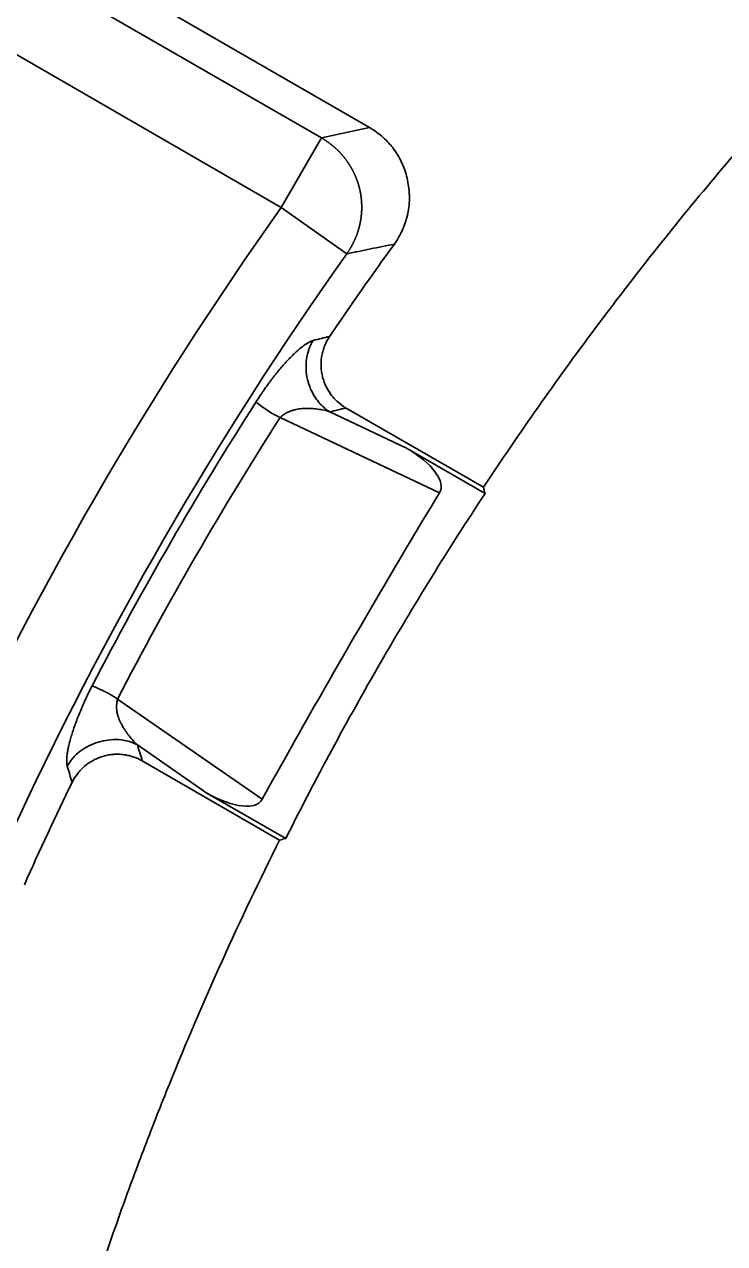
# Model space of a CAD drawing. Header units: millimetres. Extents: x -742 to 742, y -525 to 525.
# Drawn here: x -403.84 to -376.35, y 191.76 to 239.64 of the extents above; entities that cross this region are included whole.
import ezdxf

# ---------------------------------------------------------------- set-up
doc = ezdxf.new("R2010")
doc.units = ezdxf.units.MM
doc.layers.add('粗实线层', color=7, linetype='Continuous', lineweight=35)

msp = doc.modelspace()

# ---------------------------------------------------------------- linework, layer by layer
at = {"layer": '粗实线层'}
for p, q in [((-406.557, 244.984), (-390.289, 235.591)), ((-392.176, 235.183), (-406.177, 243.266)), ((-393.752, 232.454), (-407.752, 240.537)), ((-392.176, 235.183), (-390.289, 235.591)), ((-392.176, 235.183), (-393.752, 232.454)), ((-391.181, 230.631), (-393.752, 232.454)), ((-391.207, 224.574), (-385.816, 221.462)), ((-387.545, 221.243), (-393.799, 224.203)), ((-391.847, 224.427), (-388.838, 223.003)), ((-385.751, 221.22), (-388.838, 223.003)), ((-400.181, 213.147), (-394.498, 209.216)), ((-396.668, 209.456), (-399.399, 211.345)), ((-393.818, 207.606), (-399.207, 210.718)), ((-396.668, 209.456), (-393.577, 207.671))]:
    msp.add_line(p, q, dxfattribs=at)
for radius, start, end in [(145.681, 144.66215, 155.33717), (141.233, 144.09686, 145.89441), (142.53, 144.66215, 155.33717), (141.233, 154.10486, 155.90245)]:
    msp.add_arc((-274.912, 148.192), radius, start, end, dxfattribs=at)
for centre, major_axis, ratio, start_param, end_param in [((-389.669, 222.31), (2.152, -1.018), 0.420119, 6.226615, 7.661506), ((-396.484, 210.522), (-1.957, 1.354), 0.420143, 1.76327, 3.197762)]:
    msp.add_ellipse(centre, major_axis=major_axis, ratio=ratio, start_param=start_param, end_param=end_param, dxfattribs=at)
for points, knots in [([(-385.816, 221.462), (-384.413, 223.583), (-382.955, 225.658), (-379.927, 229.714), (-376.788, 233.677), (-373.429, 237.455), (-369.959, 241.141), (-368.169, 242.937), (-366.322, 244.685)], [0, 0, 0, 0, 7.596466, 7.596466, 15.192931, 22.789397, 22.789397, 30.385862, 30.385862, 30.385862, 30.385862]), ([(-390.289, 235.591), (-390.193, 235.535), (-390.101, 235.475), (-389.924, 235.346), (-389.838, 235.278), (-389.675, 235.132), (-389.597, 235.055), (-389.505, 234.952), (-389.486, 234.932), (-389.45, 234.889), (-389.397, 234.826), (-389.347, 234.76), (-389.251, 234.627), (-389.192, 234.535), (-389.085, 234.345), (-389.036, 234.247), (-388.981, 234.121), (-388.971, 234.095), (-388.95, 234.044), (-388.94, 234.018), (-388.911, 233.941), (-388.893, 233.889), (-388.843, 233.731), (-388.816, 233.625), (-388.77, 233.411), (-388.753, 233.303), (-388.734, 233.139), (-388.73, 233.084), (-388.723, 232.974), (-388.721, 232.918), (-388.72, 232.754), (-388.724, 232.644), (-388.745, 232.427), (-388.762, 232.32), (-388.795, 232.159), (-388.814, 232.079), (-388.836, 231.999), (-388.851, 231.946), (-388.86, 231.92), (-388.902, 231.788), (-388.942, 231.686), (-389.031, 231.485), (-389.08, 231.388), (-389.189, 231.197), (-389.248, 231.104), (-389.312, 231.014)], [0, 0, 0, 0, 0.32926, 0.32926, 0.65852, 0.65852, 0.98778, 0.98778, 1.070095, 1.070095, 1.15241, 1.31704, 1.31704, 1.6463, 1.6463, 1.97556, 1.97556, 2.057875, 2.057875, 2.14019, 2.14019, 2.304819, 2.304819, 2.634079, 2.634079, 2.963339, 2.963339, 3.127969, 3.127969, 3.292599, 3.292599, 3.621859, 3.621859, 3.951119, 3.951119, 4.115749, 4.198064, 4.198064, 4.280379, 4.280379, 4.609639, 4.609639, 4.938899, 4.938899, 5.268159, 5.268159, 5.268159, 5.268159]), ([(-392.176, 235.183), (-392.168, 235.178), (-392.151, 235.169), (-392.126, 235.154), (-392.102, 235.139), (-392.077, 235.123), (-392.053, 235.108), (-392.028, 235.092), (-392.004, 235.076), (-391.98, 235.06), (-391.956, 235.044), (-391.933, 235.028), (-391.909, 235.011), (-391.886, 234.994), (-391.863, 234.977), (-391.839, 234.96), (-391.817, 234.942), (-391.794, 234.924), (-391.771, 234.906), (-391.749, 234.888), (-391.727, 234.87), (-391.705, 234.852), (-391.683, 234.833), (-391.661, 234.814), (-391.64, 234.795), (-391.618, 234.776), (-391.597, 234.757), (-391.576, 234.737), (-391.555, 234.717), (-391.535, 234.697), (-391.514, 234.677), (-391.494, 234.657), (-391.474, 234.636), (-391.454, 234.616), (-391.435, 234.595), (-391.415, 234.574), (-391.396, 234.553), (-391.377, 234.532), (-391.358, 234.51), (-391.339, 234.488), (-391.321, 234.467), (-391.303, 234.445), (-391.285, 234.423), (-391.267, 234.4), (-391.249, 234.378), (-391.232, 234.355), (-391.214, 234.333), (-391.197, 234.31), (-391.181, 234.287), (-391.164, 234.263), (-391.148, 234.24), (-391.132, 234.217), (-391.116, 234.193), (-391.1, 234.169), (-391.085, 234.145), (-391.069, 234.121), (-391.054, 234.097), (-391.04, 234.073), (-391.025, 234.049), (-391.011, 234.024), (-390.997, 233.999), (-390.983, 233.975), (-390.969, 233.95), (-390.956, 233.925), (-390.942, 233.9), (-390.929, 233.874), (-390.917, 233.849), (-390.904, 233.824), (-390.892, 233.798), (-390.88, 233.772), (-390.868, 233.746), (-390.856, 233.721), (-390.845, 233.695), (-390.834, 233.668), (-390.823, 233.642), (-390.813, 233.616), (-390.802, 233.59), (-390.792, 233.563), (-390.782, 233.537), (-390.772, 233.51), (-390.763, 233.483), (-390.754, 233.456), (-390.745, 233.43), (-390.736, 233.403), (-390.728, 233.376), (-390.72, 233.348), (-390.712, 233.321), (-390.704, 233.294), (-390.697, 233.267), (-390.689, 233.239), (-390.682, 233.212), (-390.676, 233.184), (-390.669, 233.157), (-390.663, 233.129), (-390.657, 233.101), (-390.652, 233.074), (-390.646, 233.046), (-390.641, 233.018), (-390.636, 232.99), (-390.631, 232.962), (-390.627, 232.934), (-390.623, 232.906), (-390.619, 232.878), (-390.615, 232.85), (-390.612, 232.822), (-390.609, 232.794), (-390.606, 232.766), (-390.604, 232.737), (-390.601, 232.709), (-390.599, 232.681), (-390.597, 232.653), (-390.596, 232.624), (-390.594, 232.596), (-390.593, 232.568), (-390.593, 232.539), (-390.592, 232.511), (-390.592, 232.482), (-390.592, 232.454), (-390.592, 232.426), (-390.592, 232.397), (-390.593, 232.369), (-390.594, 232.341), (-390.595, 232.312), (-390.597, 232.284), (-390.599, 232.256), (-390.601, 232.227), (-390.603, 232.199), (-390.605, 232.171), (-390.608, 232.142), (-390.611, 232.114), (-390.615, 232.086), (-390.618, 232.058), (-390.622, 232.029), (-390.626, 232.001), (-390.631, 231.973), (-390.635, 231.945), (-390.64, 231.917), (-390.645, 231.889), (-390.65, 231.861), (-390.656, 231.833), (-390.662, 231.805), (-390.668, 231.777), (-390.675, 231.75), (-390.681, 231.722), (-390.688, 231.694), (-390.695, 231.667), (-390.703, 231.639), (-390.71, 231.612), (-390.718, 231.584), (-390.727, 231.557), (-390.735, 231.529), (-390.744, 231.502), (-390.753, 231.475), (-390.762, 231.448), (-390.771, 231.421), (-390.781, 231.394), (-390.791, 231.367), (-390.801, 231.34), (-390.811, 231.314), (-390.822, 231.287), (-390.833, 231.26), (-390.844, 231.234), (-390.855, 231.208), (-390.867, 231.181), (-390.879, 231.155), (-390.891, 231.129), (-390.903, 231.103), (-390.916, 231.077), (-390.929, 231.051), (-390.942, 231.026), (-390.955, 231), (-390.968, 230.975), (-390.982, 230.949), (-390.996, 230.924), (-391.01, 230.899), (-391.025, 230.874), (-391.039, 230.849), (-391.054, 230.824), (-391.069, 230.8), (-391.085, 230.775), (-391.1, 230.751), (-391.116, 230.727), (-391.132, 230.703), (-391.148, 230.679), (-391.164, 230.655), (-391.176, 230.639), (-391.181, 230.631)], [0, 0, 0, 0, 0.028963, 0.057915, 0.086856, 0.115786, 0.144705, 0.173613, 0.20251, 0.231396, 0.260272, 0.289136, 0.317989, 0.346832, 0.375663, 0.404484, 0.433293, 0.462092, 0.49088, 0.519656, 0.548422, 0.577177, 0.605922, 0.634655, 0.663377, 0.692089, 0.72079, 0.749481, 0.77816, 0.806829, 0.835488, 0.864136, 0.892773, 0.921401, 0.950018, 0.978625, 1.007222, 1.035809, 1.064387, 1.092954, 1.121513, 1.150062, 1.178602, 1.207133, 1.235655, 1.264169, 1.292674, 1.321172, 1.349661, 1.378143, 1.406618, 1.435086, 1.463547, 1.492001, 1.520448, 1.54889, 1.577325, 1.605755, 1.634178, 1.662596, 1.691009, 1.719417, 1.747819, 1.776217, 1.804609, 1.832997, 1.861381, 1.88976, 1.918135, 1.946506, 1.974872, 2.003235, 2.031595, 2.05995, 2.088302, 2.116651, 2.144997, 2.173339, 2.201679, 2.230016, 2.25835, 2.286682, 2.315012, 2.343339, 2.371665, 2.399988, 2.42831, 2.45663, 2.48495, 2.513268, 2.541585, 2.569901, 2.598217, 2.626533, 2.654849, 2.683165, 2.711482, 2.7398, 2.768118, 2.796438, 2.824758, 2.853081, 2.881405, 2.909731, 2.938059, 2.966389, 2.994722, 3.023057, 3.051395, 3.079736, 3.108079, 3.136426, 3.164775, 3.193129, 3.221485, 3.249845, 3.278209, 3.306577, 3.334948, 3.363324, 3.391704, 3.420088, 3.448477, 3.476871, 3.505269, 3.533672, 3.56208, 3.590493, 3.618912, 3.647336, 3.675765, 3.704201, 3.732642, 3.76109, 3.789544, 3.818005, 3.846472, 3.874947, 3.903428, 3.931917, 3.960414, 3.988919, 4.017431, 4.045953, 4.074482, 4.103021, 4.131569, 4.160125, 4.188691, 4.217267, 4.245852, 4.274446, 4.303051, 4.331665, 4.36029, 4.388925, 4.41757, 4.446225, 4.47489, 4.503566, 4.532253, 4.56095, 4.589657, 4.618375, 4.647104, 4.675843, 4.704593, 4.733354, 4.762125, 4.790907, 4.8197, 4.848503, 4.877318, 4.906143, 4.934978, 4.963825, 4.992682, 5.021549, 5.050428, 5.079317, 5.108217, 5.137128, 5.166049, 5.194981, 5.223924, 5.252878, 5.252878, 5.252878, 5.252878]), ([(-389.312, 231.014), (-389.468, 230.982), (-389.78, 230.919), (-390.248, 230.824), (-390.637, 230.744), (-390.948, 230.679), (-391.103, 230.647), (-391.181, 230.631)], [0, 0, 0, 0, 0.47708, 0.954161, 1.431241, 1.669781, 1.908321, 1.908321, 1.908321, 1.908321]), ([(-392.497, 227.231), (-392.511, 227.227), (-392.539, 227.217), (-392.6, 227.191), (-392.714, 227.132), (-392.901, 227.006), (-393.115, 226.827), (-393.3, 226.653), (-393.444, 226.507), (-393.595, 226.346), (-393.75, 226.17), (-393.883, 226.01), (-393.991, 225.876), (-394.072, 225.771), (-394.155, 225.664), (-394.266, 225.515), (-394.378, 225.359), (-394.491, 225.195), (-394.604, 225.027), (-394.69, 224.895), (-394.747, 224.806)], [0, 0, 0, 0, 0.104604, 0.209207, 0.418414, 0.836829, 1.255243, 1.46445, 1.673657, 1.882865, 2.092072, 2.301279, 2.405883, 2.510486, 2.61509, 2.719693, 2.928901, 3.033504, 3.138108, 3.347315, 3.347315, 3.347315, 3.347315]), ([(-391.847, 224.427), (-391.854, 224.431), (-391.869, 224.44), (-391.896, 224.458), (-391.944, 224.49), (-392.037, 224.559), (-392.16, 224.668), (-392.293, 224.814), (-392.451, 225.026), (-392.61, 225.317), (-392.775, 225.826), (-392.804, 226.365), (-392.697, 226.816), (-392.596, 227.059), (-392.533, 227.175), (-392.497, 227.231)], [0, 0, 0, 0, 0.024778, 0.049556, 0.099111, 0.198223, 0.396445, 0.594668, 0.79289, 1.189336, 1.585781, 2.378671, 2.775117, 2.973339, 3.171562, 3.171562, 3.171562, 3.171562]), ([(-391.207, 224.574), (-391.323, 224.644), (-391.432, 224.724), (-391.582, 224.857), (-391.63, 224.904), (-391.687, 224.966), (-391.699, 224.979), (-391.721, 225.004), (-391.732, 225.017), (-391.765, 225.057), (-391.785, 225.083), (-391.886, 225.218), (-391.953, 225.334), (-392.023, 225.486), (-392.036, 225.517), (-392.061, 225.58), (-392.072, 225.612), (-392.105, 225.709), (-392.141, 225.838), (-392.165, 225.97), (-392.182, 226.104), (-392.187, 226.171), (-392.191, 226.307), (-392.189, 226.374), (-392.179, 226.508), (-392.17, 226.574), (-392.145, 226.705), (-392.129, 226.771), (-392.1, 226.868), (-392.09, 226.9), (-392.067, 226.964), (-392.055, 226.995), (-391.991, 227.152), (-391.927, 227.271), (-391.853, 227.384)], [0, 0, 0, 0, 0.40385, 0.40385, 0.605775, 0.605775, 0.656257, 0.656257, 0.706738, 0.706738, 0.807701, 0.807701, 1.211551, 1.211551, 1.312514, 1.312514, 1.413476, 1.413476, 1.615401, 1.817326, 1.817326, 2.019252, 2.019252, 2.221177, 2.221177, 2.423102, 2.423102, 2.625027, 2.625027, 2.72599, 2.72599, 2.826952, 2.826952, 3.230803, 3.230803, 3.230803, 3.230803]), ([(-393.799, 224.203), (-393.847, 224.226), (-393.941, 224.273), (-394.116, 224.368), (-394.385, 224.535), (-394.629, 224.718), (-394.723, 224.791), (-394.747, 224.806)], [0, 0, 0, 0, 0.105528, 0.211055, 0.422111, 0.844221, 1.125628, 1.125628, 1.125628, 1.125628]), ([(-393.799, 224.203), (-393.757, 224.241), (-393.695, 224.291), (-393.612, 224.347), (-393.528, 224.394), (-393.445, 224.432), (-393.362, 224.463), (-393.301, 224.483), (-393.239, 224.501), (-393.158, 224.52), (-393.057, 224.539), (-392.937, 224.554), (-392.815, 224.562), (-392.691, 224.563), (-392.523, 224.557), (-392.312, 224.537), (-392.109, 224.499), (-391.975, 224.465), (-391.901, 224.444), (-391.865, 224.432), (-391.847, 224.427)], [0, 0, 0, 0, 0.128201, 0.192302, 0.256402, 0.384604, 0.448704, 0.512805, 0.576905, 0.641006, 0.769207, 0.897409, 1.02561, 1.153811, 1.282012, 1.538415, 1.794817, 1.923018, 1.987119, 2.051219, 2.051219, 2.051219, 2.051219]), ([(-401.178, 213.666), (-401.184, 213.654), (-401.196, 213.63), (-401.22, 213.583), (-401.262, 213.501), (-401.319, 213.387), (-401.384, 213.252), (-401.467, 213.076), (-401.562, 212.863), (-401.7, 212.532), (-401.824, 212.209), (-401.929, 211.904), (-401.986, 211.722), (-402.027, 211.584), (-402.064, 211.45), (-402.103, 211.292), (-402.138, 211.119), (-402.169, 210.912), (-402.179, 210.738), (-402.171, 210.613), (-402.163, 210.558), (-402.157, 210.528), (-402.154, 210.513), (-402.153, 210.506)], [0, 0, 0, 0, 0.026145, 0.05229, 0.10458, 0.20916, 0.31374, 0.41832, 0.62748, 0.836641, 1.254961, 1.464121, 1.673281, 1.777861, 1.882441, 2.091601, 2.300762, 2.509922, 2.928242, 3.137402, 3.241982, 3.294272, 3.346562, 3.346562, 3.346562, 3.346562]), ([(-400.181, 213.147), (-400.185, 213.149), (-400.192, 213.154), (-400.207, 213.164), (-400.233, 213.182), (-400.269, 213.206), (-400.312, 213.234), (-400.37, 213.269), (-400.44, 213.312), (-400.55, 213.374), (-400.68, 213.443), (-400.822, 213.511), (-400.947, 213.567), (-401.051, 213.61), (-401.118, 213.638), (-401.157, 213.655), (-401.172, 213.662), (-401.178, 213.666)], [0, 0, 0, 0, 0.008795, 0.01759, 0.035179, 0.070359, 0.105538, 0.140718, 0.211077, 0.281436, 0.422154, 0.562871, 0.703589, 0.844307, 0.985025, 1.055384, 1.125743, 1.125743, 1.125743, 1.125743]), ([(-399.399, 211.345), (-399.406, 211.352), (-399.42, 211.364), (-399.448, 211.39), (-399.496, 211.436), (-399.591, 211.536), (-399.697, 211.661), (-399.796, 211.796), (-399.868, 211.9), (-399.925, 211.989), (-399.968, 212.061), (-400.01, 212.134), (-400.059, 212.225), (-400.13, 212.375), (-400.184, 212.532), (-400.213, 212.703), (-400.219, 212.817), (-400.216, 212.913), (-400.209, 212.988), (-400.2, 213.053), (-400.191, 213.099), (-400.186, 213.126), (-400.183, 213.14), (-400.181, 213.147)], [0, 0, 0, 0, 0.032121, 0.064242, 0.128484, 0.256968, 0.513935, 0.642419, 0.770903, 0.899387, 0.963629, 1.027871, 1.156355, 1.284839, 1.541806, 1.67029, 1.798774, 1.863016, 1.927258, 1.9915, 2.023621, 2.039681, 2.055742, 2.055742, 2.055742, 2.055742]), ([(-401.964, 209.872), (-401.902, 209.993), (-401.831, 210.107), (-401.709, 210.267), (-401.665, 210.318), (-401.596, 210.392), (-401.572, 210.416), (-401.523, 210.463), (-401.498, 210.485), (-401.37, 210.595), (-401.26, 210.671), (-401.113, 210.751), (-401.068, 210.774), (-401.022, 210.795), (-400.991, 210.809), (-400.975, 210.816), (-400.897, 210.849), (-400.77, 210.894), (-400.64, 210.928), (-400.509, 210.954), (-400.442, 210.964), (-400.358, 210.973), (-400.341, 210.974), (-400.307, 210.977), (-400.256, 210.98), (-400.138, 210.982), (-400.038, 210.976), (-399.905, 210.961), (-399.839, 210.949), (-399.741, 210.928), (-399.708, 210.919), (-399.642, 210.901), (-399.61, 210.891), (-399.449, 210.838), (-399.326, 210.784), (-399.207, 210.718)], [0, 0, 0, 0, 0.403847, 0.403847, 0.60577, 0.60577, 0.706732, 0.706732, 0.807694, 0.807694, 1.21154, 1.21154, 1.312502, 1.362983, 1.362983, 1.413464, 1.413464, 1.615387, 1.817311, 1.817311, 2.019234, 2.019234, 2.069715, 2.069715, 2.120196, 2.221157, 2.423081, 2.423081, 2.625004, 2.625004, 2.725966, 2.725966, 2.826927, 2.826927, 3.230774, 3.230774, 3.230774, 3.230774]), ([(-406.398, 167.729), (-406.14, 169.465), (-405.556, 172.918), (-404.48, 178.046), (-403.204, 183.122), (-401.728, 188.146), (-400.611, 191.461), (-399.871, 193.522), (-399.721, 193.934), (-399.416, 194.756), (-399.262, 195.167), (-398.792, 196.396), (-398.472, 197.212), (-397.486, 199.649), (-396.108, 202.871), (-394.602, 206.037), (-393.818, 207.606)], [0, 0, 0, 0, 5.248517, 10.497035, 15.745552, 20.99407, 26.242587, 26.242587, 27.554716, 27.554716, 28.866846, 28.866846, 31.491104, 31.491104, 36.739622, 41.988139, 41.988139, 41.988139, 41.988139])]:
    msp.add_open_spline(points, degree=3, knots=knots, dxfattribs=at)
for points, degree in [([(-392.497, 227.231), (-392.39, 227.257), (-392.175, 227.308), (-391.961, 227.359), (-391.853, 227.384)], 3), ([(-394.747, 224.806), (-395.901, 222.999), (-398.129, 219.332), (-400.19, 215.569), (-401.178, 213.666)], 3), ([(-391.207, 224.574), (-391.314, 224.55), (-391.527, 224.5), (-391.741, 224.451), (-391.847, 224.427)], 3), ([(-400.181, 213.147), (-399.201, 215.036), (-397.155, 218.77), (-394.943, 222.409), (-393.799, 224.203)], 3), ([(-387.545, 221.243), (-388.313, 219.964), (-389.854, 217.37), (-392.177, 213.364), (-393.725, 210.612), (-394.498, 209.216)], 3), ([(-393.576, 207.671), (-392.405, 210.006), (-389.93, 214.599), (-387.188, 219.039), (-385.751, 221.22)], 3), ([(-385.816, 221.462), (-385.797, 221.383), (-385.775, 221.302), (-385.751, 221.221)], 3), ([(-399.399, 211.345), (-399.628, 211.468), (-400.139, 211.604), (-400.95, 211.495), (-401.683, 211.133), (-402.031, 210.735), (-402.153, 210.506)], 3), ([(-399.399, 211.345), (-399.207, 210.718)], 1), ([(-401.964, 209.872), (-402.027, 210.084), (-402.09, 210.295), (-402.153, 210.506)], 3), ([(-393.818, 207.606), (-393.74, 207.629), (-393.66, 207.651), (-393.577, 207.671)], 3)]:
    msp.add_open_spline(points, degree=degree, dxfattribs=at)

doc.saveas('drawing.dxf')
